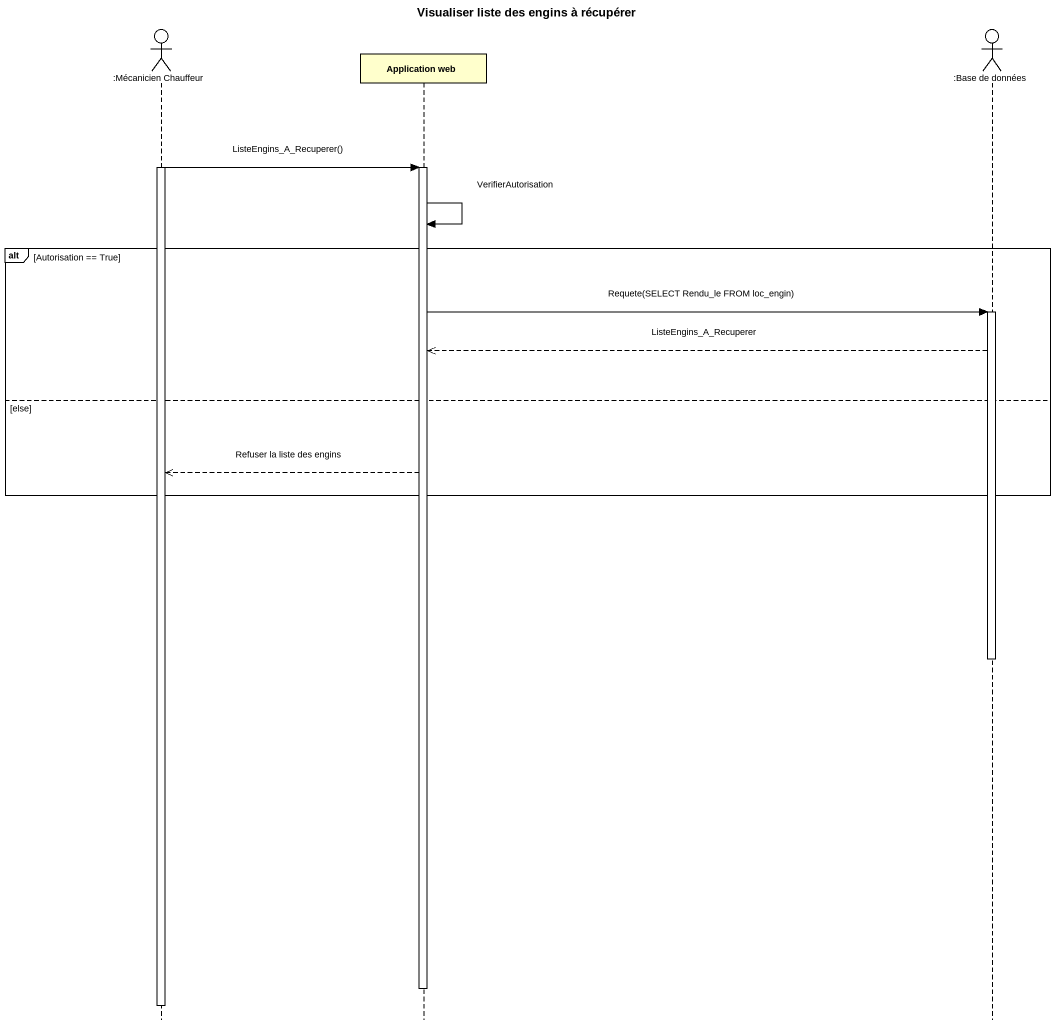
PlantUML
@startuml
title Visualiser liste des engins à récupérer
hide footbox
actor ":Mécanicien Chauffeur" as Mécanicien_Chauffeur
participant "Application web" as Application_web
actor ":Base de données" as Base_de_données

activate Mécanicien_Chauffeur
Mécanicien_Chauffeur -> Application_web : ListeEngins_A_Recuperer()
activate Application_web
Application_web -> Application_web : VerifierAutorisation
alt Autorisation == True
  Application_web -> Base_de_données : Requete(SELECT Rendu_le FROM loc_engin)
  activate Base_de_données
  Base_de_données -->> Application_web : ListeEngins_A_Recuperer
else else
  Application_web -->> Mécanicien_Chauffeur : Refuser la liste des engins
end
deactivate Base_de_données
deactivate Application_web
deactivate Mécanicien_Chauffeur
@enduml
